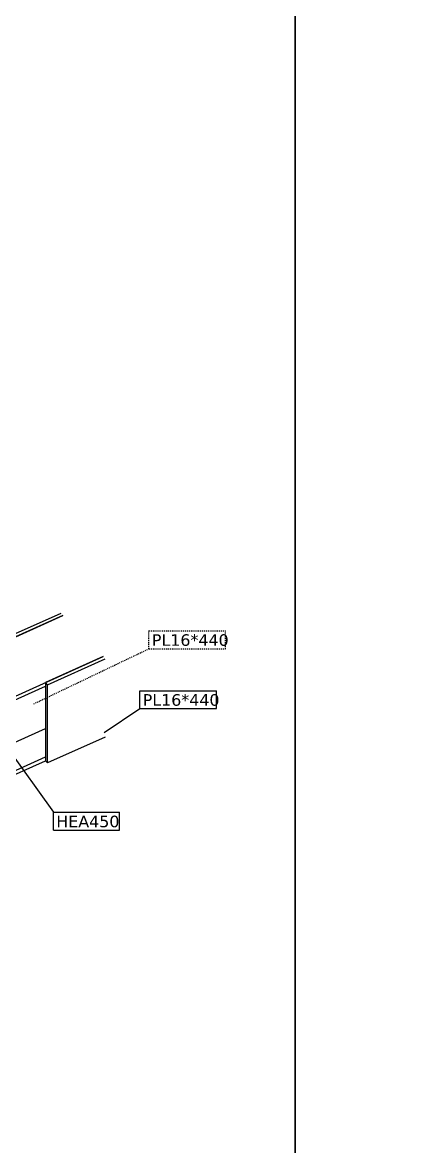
# Model space of a CAD drawing. Header units: millimetres. Extents: x 15962 to 71432, y 9666 to 72266.
# Drawn here: x 47511 to 49159, y 33116 to 37761 of the extents above; entities that cross this region are included whole.
import ezdxf

# ---------------------------------------------------------------- set-up
doc = ezdxf.new("R2010")
doc.units = ezdxf.units.MM
doc.header["$LTSCALE"] = 2
doc.linetypes.add('DXK_LINE_DOT2', pattern=[3.9198, 1.9599, -1.9599])
doc.styles.add('Arial Narrow', font='verdana.ttf', dxfattribs={"height": 0.2})

msp = doc.modelspace()

# ---------------------------------------------------------------- linework, layer by layer
at = {"color": 2, "linetype": 'Continuous'}
for p, q in [((47166.2406, 35079.7468), (47678.5123, 35309.9045)), ((47669.6811, 35318.9614), (47431.652, 35212.0177)), ((47678.5121, 35309.9047), (47440.483, 35202.961)), ((47232.9135, 34865.4957), (47844.0934, 35140.0918)), ((47844.0932, 35140.092), (47606.0641, 35033.1483)), ((47614.8951, 35024.0917), (47852.9242, 35131.0354)), ((47606.0641, 35033.1483), (47606.0641, 34710.0464)), ((47614.8951, 35024.0917), (47606.0641, 35033.1483)), ((47614.8951, 34700.9898), (47614.8951, 35024.0917)), ((47137.8733, 34807.3745), (47606.0643, 35017.7273)), ((46685.9629, 34429.4986), (47606.0641, 34842.8894)), ((47852.9242, 34807.9335), (47614.8951, 34700.9898)), ((46735.186, 34334.1914), (47606.0643, 34725.467)), ((46735.186, 34318.7706), (47606.0643, 34710.0462)), ((47614.8951, 34700.9898), (47606.0641, 34710.0464))]:
    msp.add_line(p, q, dxfattribs=at)
for points in [[(39646.1348, 47050.6489), (48637.8663, 47050.6489), (48637.8663, 28358.4557), (39646.1348, 28358.4557)], [(48637.8663, 47050.6489), (57629.5979, 47050.6489), (57629.5979, 28358.4557), (48637.8663, 28358.4557)]]:
    msp.add_lwpolyline(points, close=True)

# ---------------------------------------------------------------- next in the draw order: wipeouts: each hides what was drawn before it
at = {"color": 0}
for points in [[(48338.5159, 35184.7407), (48338.5159, 35234.7407), (48045.7913, 35234.7407), (48045.7913, 35184.7407)], [(47899.4428, 34435.0891), (47899.4428, 34485.0891), (47651.2494, 34485.0891), (47651.2494, 34435.0891)]]:
    msp.add_wipeout(points, dxfattribs=at)

# ---------------------------------------------------------------- next in the draw order: wipeouts: each hides what was drawn before it
for points in [[(48338.5159, 35184.7407), (48338.5159, 35234.7407), (48045.7913, 35234.7407), (48045.7913, 35184.7407)], [(47899.4428, 34435.0891), (47899.4428, 34485.0891), (47651.2494, 34485.0891), (47651.2494, 34435.0891)]]:
    msp.add_wipeout(points, dxfattribs=at)

# ---------------------------------------------------------------- next in the draw order: linework, layer by layer
at = {"color": 7, "linetype": 'DXK_LINE_DOT2'}
for p, q in [((48033.7913, 35246.7407), (48350.5159, 35246.7407)), ((48033.7913, 35172.7407), (48033.7913, 35246.7407)), ((48350.5159, 35172.7407), (48350.5159, 35246.7407)), ((47557.944, 34945.096), (48033.7913, 35172.7407)), ((48033.7913, 35172.7407), (48350.5159, 35172.7407))]:
    msp.add_line(p, q, dxfattribs=at)
at = {"color": 7, "linetype": 'Continuous'}
for p, q in [((47448.1253, 34764.3202), (47639.2494, 34497.0891)), ((47639.2494, 34497.0891), (47911.4428, 34497.0891)), ((47639.2494, 34423.0891), (47639.2494, 34497.0891)), ((47911.4428, 34423.0891), (47911.4428, 34497.0891)), ((47639.2494, 34423.0891), (47911.4428, 34423.0891))]:
    msp.add_line(p, q, dxfattribs=at)

# ---------------------------------------------------------------- next in the draw order: texts
at = {"color": 4, "style": 'Arial Narrow'}
for s, p in [('PL16*440', (48045.7913, 35184.7407)), ('HEA450', (47651.2494, 34435.0891))]:
    msp.add_text(s, height=47.75391, dxfattribs=at).set_placement(p)

# ---------------------------------------------------------------- next in the draw order: wipeouts: each hides what was drawn before it
at = {"color": 0}
msp.add_wipeout([(48300.6762, 34937.2885), (48300.6762, 34987.2885), (48007.9516, 34987.2885), (48007.9516, 34937.2885)], dxfattribs=at)

# ---------------------------------------------------------------- next in the draw order: wipeouts: each hides what was drawn before it
msp.add_wipeout([(48300.6762, 34937.2885), (48300.6762, 34987.2885), (48007.9516, 34987.2885), (48007.9516, 34937.2885)], dxfattribs=at)

# ---------------------------------------------------------------- next in the draw order: linework, layer by layer
at = {"color": 7, "linetype": 'Continuous'}
for p, q in [((47995.9516, 34999.2885), (48312.6762, 34999.2885)), ((47995.9516, 34925.2885), (47995.9516, 34999.2885)), ((48312.6762, 34925.2885), (48312.6762, 34999.2885)), ((47848.5069, 34826.0062), (47995.9516, 34925.2885)), ((47995.9516, 34925.2885), (48312.6762, 34925.2885))]:
    msp.add_line(p, q, dxfattribs=at)

# ---------------------------------------------------------------- next in the draw order: texts
at = {"color": 4, "style": 'Arial Narrow'}
msp.add_text('PL16*440', height=47.75391, dxfattribs=at).set_placement((48007.9516, 34937.2885))

doc.saveas('drawing.dxf')
